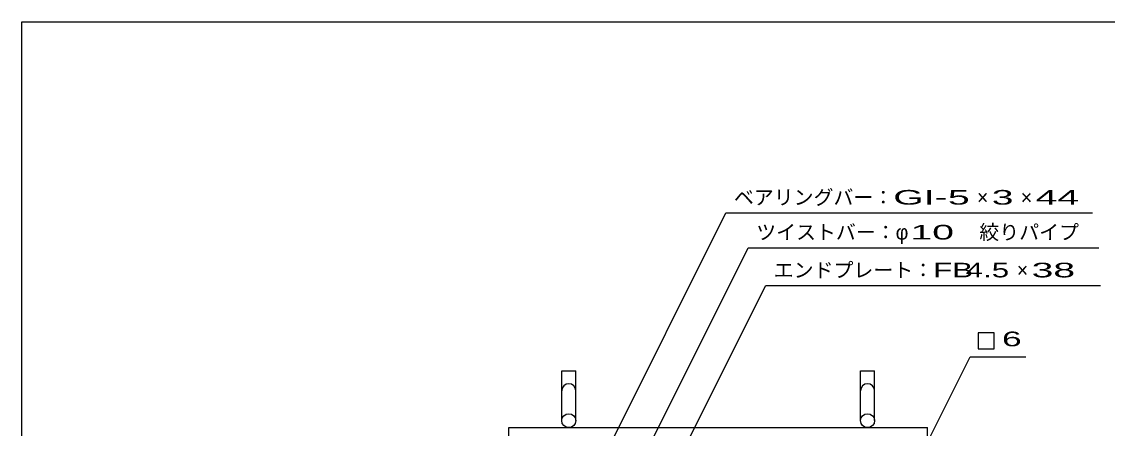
# Model space of a CAD drawing. Units: millimetres, scale not verified. Extents: x -1456 to 1389, y -1026 to 839.
# Drawn here: x -1379 to -289, y 431 to 839 of the extents above; entities that cross this region are included whole.
import ezdxf
from ezdxf.enums import TextEntityAlignment as Align

# ---------------------------------------------------------------- set-up
doc = ezdxf.new("R2010")
doc.units = ezdxf.units.MM
doc.header["$LTSCALE"] = 8
for name, color, linetype, lineweight in [('0_2', 150, 'Continuous', 25), ('19', 6, 'Continuous', 25), ('22', 4, 'Continuous', 25)]:
    doc.layers.add(name, color=color, linetype=linetype, lineweight=lineweight)
doc.styles.add('ベクトル', font='')
doc.styles.get('ベクトル').set_extended_font_data('ベクトル')

msp = doc.modelspace()

# ---------------------------------------------------------------- linework, layer by layer
at = {"layer": '0_2'}
for p, q in [((-1379.2, -921.2), (-1379.2, 838.8)), ((-1379.2, 838.8), (1388.8, 838.8))]:
    msp.add_line(p, q, dxfattribs=at)
at = {"layer": '19'}
for p, q in [((-837, 438.5), (-837, 488.5)), ((-837, 488.5), (-823, 488.5)), ((-823, 438.5), (-823, 488.5)), ((-537, 438.5), (-537, 488.5)), ((-537, 488.5), (-523, 488.5)), ((-523, 438.5), (-523, 488.5)), ((-890, 431.5), (-470, 431.5)), ((-890, -194.5), (-890, 431.5)), ((-470, -194.5), (-470, 431.5))]:
    msp.add_line(p, q, dxfattribs=at)
for centre in [(-830, 438.5), (-530, 438.5)]:
    msp.add_circle(centre, 7, dxfattribs=at)
for centre in [(-830, 468.5), (-530, 468.5)]:
    msp.add_arc(centre, 7, 0, 180, dxfattribs=at)
at = {"layer": '22'}
for p, q in [((-835, 321.5), (-672.2, 647)), ((-672.2, 647), (-304.2, 647)), ((-770, 371.5), (-649.8, 612)), ((-649.8, 612), (-297.8, 612)), ((-710, 418.5), (-632.2, 574)), ((-632.2, 574), (-296.2, 574)), ((-403, 526.5), (-419, 526.5)), ((-419, 526.5), (-419, 510.5)), ((-403, 510.5), (-403, 526.5)), ((-479, 398.5), (-427, 502.5)), ((-427, 502.5), (-371, 502.5)), ((-419, 510.5), (-403, 510.5))]:
    msp.add_line(p, q, dxfattribs=at)

# ---------------------------------------------------------------- texts
at = {"layer": '22', "color": 2, "style": 'ベクトル'}
for s, height, p in [('ベアリングバー：', 14.66, (-664.2, 662.6)), ('×', 14.7, (-420.2, 662.6)), ('×', 14.7, (-376.2, 662.6)), ('ツイストバー：', 14.66, (-641.8, 627.6)), ('絞りパイプ', 14.66, (-417.8, 627.6)), ('φ', 14.7, (-501.8, 627.6)), ('エンドプレート：', 14.66, (-624.2, 589.6)), ('×', 14.7, (-380.2, 589.6))]:
    msp.add_text(s, height=height, dxfattribs=at).set_placement(p, align=Align.MIDDLE_LEFT)
for s, height, width, p in [('GI-', 14.66, 2, (-504.2, 662.6)), (' 5 ', 14.66, 2, (-460.2, 662.6)), (' 3 ', 14.66, 2, (-416.2, 662.6)), (' 44 ', 14.66, 2, (-372.2, 662.6)), (' 10 ', 14.66, 2, (-497.8, 627.6)), ('FB', 14.66, 1.6, (-464.2, 589.6)), (' 4.5 ', 14.66, 1.6, (-440.2, 589.6)), (' 38 ', 14.66, 2, (-376.2, 589.6)), ('6', 14.7, 1.8, (-395, 520.5))]:
    msp.add_text(s, height=height, dxfattribs=dict(at, width=width)).set_placement(p, align=Align.MIDDLE_LEFT)

doc.saveas('drawing.dxf')
